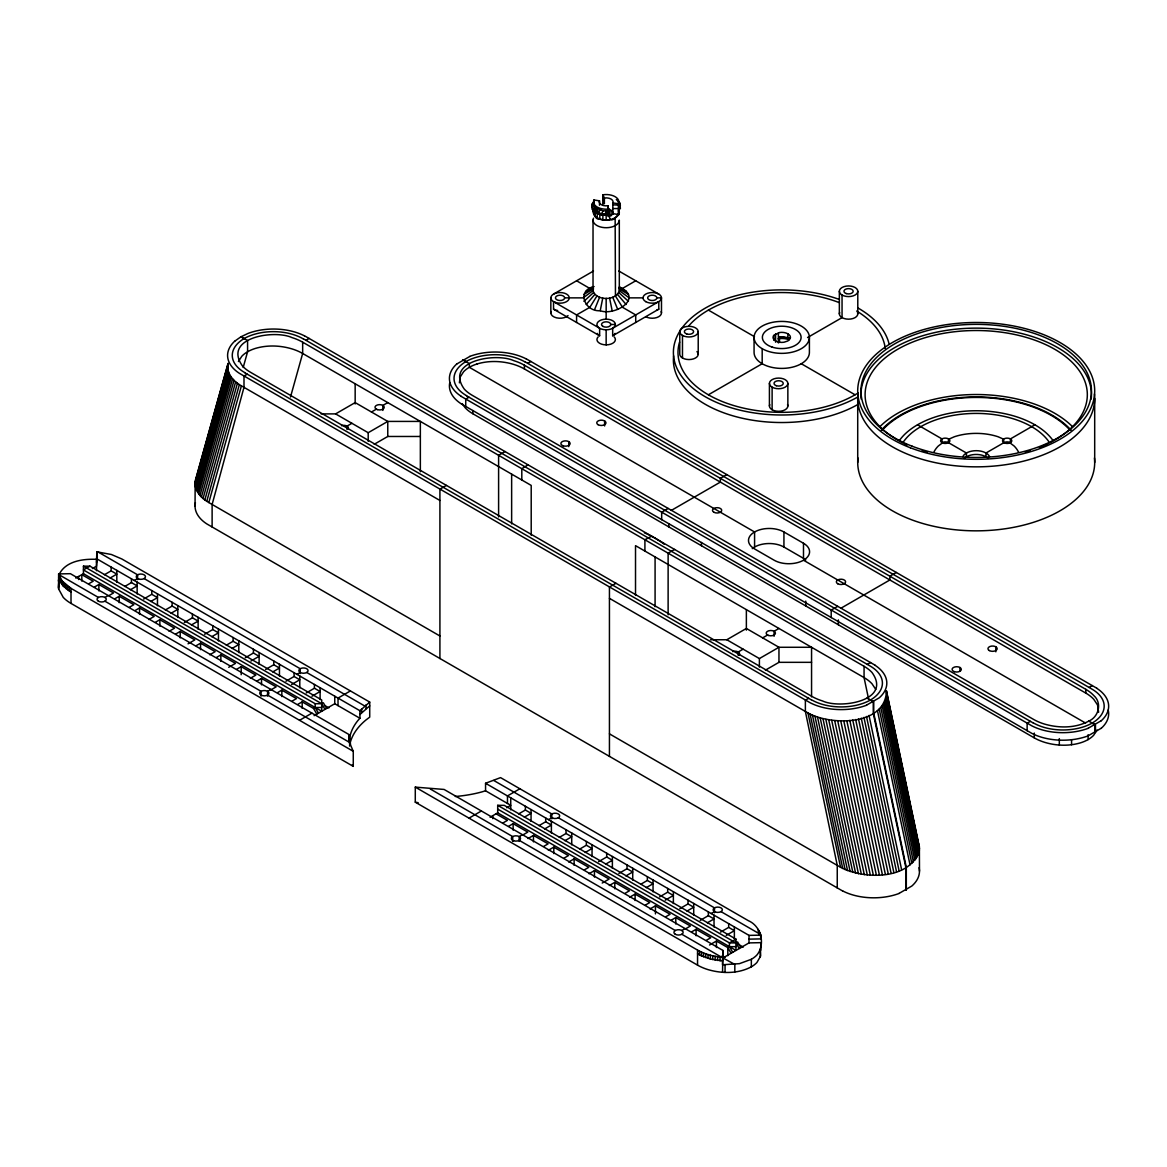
<?xml version="1.0" encoding="UTF-8"?>
<svg xmlns="http://www.w3.org/2000/svg" width="1167" height="1167" viewBox="0 0 1167 1167"><rect width="100%" height="100%" fill="white"/><g stroke="black" fill="none" stroke-linecap="round" stroke-linejoin="round"><path stroke-width="1.5" d="M618.846 208.966C620.508 221.19 602.303 222.707 595.199 216.26L595.199 212.627M597.212 217.777L597.212 212.321L595.856 212.992L592.398 209.535L591.961 204.225L593.93 201.862L593.93 199.98L599.488 200.841A6.914 3.997 0 0 0 607.963 205.728C609.626 216.741 607.89 226.106 618.86 214.568A13.143 7.586 0 0 0 618.86 210.644M606.169 219.921L606.169 214.465L609.451 214.217L608.809 215.253L601.836 214.991L595.856 212.992L595.185 207.42L593.492 203.758L593.93 201.862L591.946 206.253C593.39 213.546 602.741 214.188 608.809 213.955L609.451 210.833L602.887 210.833L595.185 207.42L593.726 210.104M593.026 220.125L593.026 290.685C596.104 301.071 616.234 301.071 619.312 290.685L619.312 220.125A13.143 7.586 0 0 1 604.448 227.653A13.143 7.586 0 0 1 593.478 218.171M722.548 972.286L722.927 950.434L444.087 789.446L415.292 787.127L415.277 802.181L697.545 965.138A44.317 25.586 0 0 0 708.004 969.617C722.096 973.716 738.142 973.891 751.329 966.83A32.545 18.789 0 0 0 756.945 962.469L760.68 955.919L760.403 948.771M606.154 319.16L606.169 298.271M697.545 965.138L697.545 950.084L415.292 787.127M506.653 807.695L510.738 805.332L485.56 790.803L485.56 783.276L500.555 777.616L748.412 920.719C761.249 926.175 765.567 944.366 756.975 954.927A32.545 18.789 0 0 1 751.358 959.289L739.47 963.65L722.533 964.759L722.533 960.995L710.324 958.997L701.455 955.861L699.456 954.883L699.456 951.12L697.545 950.084M701.455 955.861L701.469 952.097L699.456 951.12M703.57 956.75L703.57 953.001L701.469 952.097M705.743 957.582L705.758 953.818L703.57 953.001M708.004 958.326L708.019 954.562L705.758 953.818M710.324 958.997L710.338 955.233L708.019 954.562M712.701 959.566L712.716 955.817L710.338 955.233M715.123 960.062L715.138 956.298L712.716 955.817M717.588 960.47L717.588 956.707L715.138 956.298M720.068 960.777L720.068 957.013L717.588 956.707M758.317 931.981L758.331 929.472M759.177 934.636L759.177 930.872M759.877 934.796L759.877 932.287M760.417 933.717L760.811 938.895L749.01 939.143M58.627 588.97L58.613 573.916L70.399 573.697L349.254 734.685L350.581 745.042L353.265 751.315L353.265 766.369L71.012 603.412A44.317 25.586 0 0 1 63.237 597.373L58.627 588.97L58.758 575.725M725.043 972.417L725.072 964.861M734.816 971.98L734.845 964.423L722.927 957.961L749.01 942.907L760.811 942.659L760.782 950.215M751.329 966.83L751.358 959.289M760.242 957.29L760.271 949.748M722.927 950.434L722.533 960.995L722.927 954.198M612.85 208.557L620.377 208.557L619.94 203.248L616.293 199.513M197.427 475.013L195.152 481.869L195.064 506.201M609.437 598.335L807.958 712.949C830.846 725.801 885.768 726.02 886.453 690.747L919.377 846.834L919.494 871.166M609.437 733.853L840.561 867.285C863.945 879.699 912.273 880.56 919.494 848.584L886.307 690.791M96.482 570.692L96.846 551.831L111.39 554.5L121.864 558.993L369.72 702.082L369.72 717.151L366.015 719.937A93.127 53.77 0 0 0 349.531 746.092M96.482 562.406L96.846 551.831M96.89 555.594L96.482 566.17L92.412 568.519M349.254 738.448L349.181 739.484L349.166 735.706M349.341 741.001L349.531 738.551A93.127 53.77 0 0 1 357.904 720.52L359.932 718.274L359.932 710.732L369.72 702.082M1098.628 712.278L1097.534 704.941L1093.756 699.281A45.207 26.097 0 0 0 1085.806 693.096L524.421 368.976A45.207 26.097 0 0 0 513.713 364.396C501.883 360.88 488.958 360.399 477.07 363.973M195.429 480.118L228.032 363.418C225.931 373.061 233.531 381.521 241.409 385.854L439.915 500.468M58.729 583.267L58.408 587.541M594.076 286.571C576.017 290.423 584.711 311.881 600.217 310.728L602.77 298.008M609.568 219.936A13.143 7.586 0 0 1 599.605 219.177C592.909 220.519 590.575 200.797 595.199 216.26M600.217 310.728C614.98 316.213 644.053 298.154 619.662 287.199M619.94 203.248L618.422 201.862L618.422 205.655L620.377 208.557M195.152 481.869L228.192 363.477M228.09 365.286L195.064 483.619C195.254 492.051 201.92 498.615 208.805 502.554L439.915 635.986M195.195 485.37L228.163 367.124M195.502 487.12L228.105 370.42M196.027 488.842L228.615 372.142M196.727 490.548L229.33 373.848M197.631 492.226L230.235 375.541M198.711 493.874L231.314 377.174M199.98 495.464L232.583 378.779M201.439 497.025L234.027 380.325M203.043 498.513L235.646 381.813M204.838 499.943L237.426 383.243M243.203 367.459L247.579 351.778L247.579 340.487L240.854 336.855L235.326 340.764M206.763 501.299L239.366 384.599M208.805 502.554L241.409 385.854M290.495 397.013L302.661 353.47L302.661 342.179A45.207 26.097 0 0 0 291.954 337.584C274.172 329.342 222.182 337.774 242.561 366.102A45.207 26.097 0 0 0 250.511 372.288L811.896 696.407A45.207 26.097 0 0 0 822.604 700.988C840.386 709.23 892.376 700.813 871.997 672.469A45.207 26.097 0 0 0 864.061 666.299L302.661 342.179M606.169 211.081L605.294 213.955L609.451 210.833M601.836 213.692L602.887 210.833M594.659 309.401L599.605 297.249M599.823 210.089L598.613 212.919L597.198 208.937L595.856 211.694M59.196 574.339C65.804 560.875 83.455 558.701 96.89 559.358M1097.009 730.046L1093.698 735.225A32.545 18.789 0 0 1 1088.096 739.586A32.545 18.789 0 0 1 1080.54 742.825C1068.928 746.297 1056.325 745.83 1044.771 742.372A44.317 25.586 0 0 1 1034.298 737.894L472.927 413.789A44.317 25.586 0 0 1 465.152 407.735L462.147 403.622M238.418 361.551L241.817 356.241A33.464 19.328 0 0 1 255.369 348.422C267.243 344.907 280.138 345.359 291.954 348.889A45.207 26.097 0 0 1 302.661 353.47L531.204 485.414L531.204 535.186M592.398 208.237L593.93 205.655M591.946 206.253L593.492 203.758M596.877 296.053L589.875 307.286L576.586 314.93L576.586 322.457M773.794 335.425L773.327 336.081A8.709 5.033 0 0 0 783.991 342.237L787.9 340.939L790.147 338.693A8.709 5.033 0 0 0 779.483 332.522L773.794 335.425L773.954 340.283M586.213 304.529L594.791 294.478M359.932 714.51L369.72 705.86M583.908 301.319L593.478 292.64M605.294 215.253L606.169 214.465L601.836 214.991M457.085 363.812L469.82 356.446M1100.992 720.856L1088.257 728.208M1100.992 728.383L1088.257 735.75M942.455 442.877L938.283 446.027A43.792 25.28 0 0 0 933.906 452.125M1034.881 424.788L1010.432 438.909L1010.432 442.672A4.61 2.655 0 0 0 1003.912 442.672L1003.547 439.171L998.106 436.764A43.792 25.28 0 0 0 954.314 436.764L948.859 439.171L948.494 442.672A4.61 2.655 0 0 0 941.973 442.672L941.973 438.909L917.525 424.788M1088.738 721.133C1098.745 716.903 1102.304 702.986 1093.756 695.517A45.207 26.097 0 0 0 1085.806 689.332L524.421 365.213A45.207 26.097 0 0 0 513.713 360.632C495.931 352.39 443.941 360.807 464.32 389.151A45.207 26.097 0 0 0 472.27 395.336L1033.656 719.456A45.207 26.097 0 0 0 1044.363 724.036C1058.79 728.223 1075.23 728.383 1088.738 721.133L1095.477 724.78L1095.477 732.307M899.101 893.382L911.835 886.03A46.476 26.841 0 0 0 919.042 867.679M598.613 214.217L599.823 213.488L599.838 218.944M583.894 294.434L593.478 288.716L593.026 290.685L583.121 297.877L564.668 297.862A4.61 2.655 0 0 1 557.753 300.167A4.61 2.655 0 0 1 557.753 295.557A4.61 2.655 0 0 1 564.668 297.862M350.392 690.937L338.022 698.085L338.022 705.612M469.017 818.14L481.387 810.977M240.854 336.855L248.06 333.412A46.476 26.841 0 0 1 304.354 335.804M247.244 374.169L243.991 376.051L243.991 387.342L212.117 504.465L212.117 527.046M305.929 340.297L309.182 338.415M321.115 413.891L335.6 413.891L355.162 402.6L387.765 421.418L420.353 421.418L420.353 471.76M553.537 294.099L593.492 271.021M75.826 578.088L83.441 573.697L321.713 711.257L321.713 699.967L89.961 566.17L83.441 569.934L315.192 703.73L321.713 703.73L323.347 702.797L326.6 708.442M351.894 423.3L347.007 426.13L347.007 429.471M371.456 412.009L376.343 409.179M387.765 402.6L382.864 405.416L382.864 410.434M88.852 583.719L93.2 581.21L81.807 574.645L81.807 581.093M104.417 574.733L111.128 570.853L116.817 574.135L110.106 578.015M94.527 587.001L98.874 584.492L113.52 592.953L109.173 595.462M335.6 413.891L368.203 432.709L387.765 421.418L387.765 436.473L374.213 444.291M635.723 280.78L622.449 288.453L619.269 287.038M104.913 597.431L108.21 595.535M134.293 580.48L137.589 578.569M124.752 586.461L131.448 582.596L137.137 585.878L130.441 589.743M114.862 598.744L119.209 596.235L133.855 604.681L129.508 607.19M469.003 397.218L465.735 399.099L465.735 406.627M527.688 363.331L530.941 361.449M143.629 599.036L151.783 594.339L157.472 597.621L150.776 601.486M135.197 610.472L139.544 607.963L154.19 616.424L148.749 619.56M612.675 335.775L658.786 309.153L658.786 301.626L612.675 328.248L612.675 335.775A9.219 5.324 0 0 0 615.067 333.383M165.32 609.991L172.118 606.067L177.807 609.349L171.097 613.229M155.517 622.215L159.864 619.706L174.51 628.167L169.084 631.303M184.298 622.507L192.438 617.81L198.127 621.092L191.432 624.958M175.852 633.958L180.199 631.449L194.845 639.895L188.047 643.819M446.436 485.414L439.915 489.177L439.915 658.567M505.121 451.527L498.601 455.29L498.601 516.937M204.619 634.25L212.773 629.553L218.462 632.835L211.767 636.701M196.187 645.687L200.534 643.177L215.18 651.638L209.739 654.775M528.082 464.787L521.809 468.696L521.809 479.987M226.31 645.205L233.108 641.281L238.797 644.563L232.087 648.429M216.508 657.429L220.855 654.92L235.501 663.367L228.717 667.291M245.289 657.721L253.429 653.024L259.118 656.306L250.978 661.003M708.384 394.796L762.182 363.739L762.182 348.685A27.658 15.973 0 0 1 774.582 321.961A27.658 15.973 0 0 1 808.454 341.523A27.658 15.973 0 0 1 762.182 348.685M807.564 337.526L842.049 317.628L842.049 295.032M236.843 669.172L241.19 666.663L255.836 675.11L250.394 678.246M265.609 669.464L273.764 664.752L279.453 668.049L272.757 671.915M257.178 680.901L261.525 678.392L276.171 686.852L270.729 689.989M270.861 689.434L267.593 691.316L267.593 696.159M296.943 674.38L300.211 672.484A4.61 2.655 0 0 0 307.913 671.288A4.61 2.655 0 0 0 302.268 668.035A4.61 2.655 0 0 0 300.211 672.484M285.944 681.207L294.099 676.495L299.788 679.778L291.633 684.489M277.498 692.644L281.845 690.135L296.491 698.581L292.144 701.09M306.279 692.935L314.419 688.238L320.108 691.52L311.968 696.218M297.833 704.372L302.18 701.863L313.558 708.442L316.826 714.087M313.558 708.442L315.192 707.494L321.713 707.494M311.939 713.154L299.54 720.302M668.195 508.447L661.674 512.225L661.674 519.753M726.881 474.575L720.36 478.339L720.36 482.102L671.258 510.446M314.113 715.663L334.754 703.73L359.932 718.274M651.682 536.149L644.913 539.767L644.913 551.072M615.957 583.281L609.437 587.045L609.437 756.449M674.643 549.409L668.122 553.173L668.122 614.805M1003.912 442.672A4.61 2.655 0 0 1 1003.182 439.448L1003.912 438.909A4.61 2.655 0 0 1 1010.432 438.909A4.61 2.655 0 0 1 1010.432 442.672L1009.484 443.095A4.61 2.655 0 0 1 1003.912 442.672L985.984 453.015L985.984 456.778M710.499 639.749L726.808 639.749L746.369 628.459L778.958 647.277L811.561 647.277L811.561 696.859M743.102 649.158L738.215 651.988A4.61 2.655 0 0 0 732.643 651.565M762.664 637.868L767.55 635.038M778.958 628.459L774.071 631.274L774.071 636.292M837.716 606.329L831.196 610.093L831.196 617.62M896.402 572.443L889.881 576.206L889.881 579.97L840.794 608.313M726.808 639.749L759.396 658.567L778.958 647.277L778.958 662.331L765.421 670.15M490.082 817.25L497.696 812.859L735.969 950.434L735.969 939.143L504.217 805.332L497.696 805.332L497.696 812.859M503.094 822.881L507.441 820.372L496.063 813.807M518.673 813.895L525.383 810.029L531.058 813.311L524.362 817.177M508.783 826.178L513.13 823.654L527.776 832.115L523.429 834.624M522.466 834.697L519.198 836.579L519.198 841.422M548.548 819.642L551.816 817.761M539.008 825.638L545.704 821.758L551.393 825.04L544.61 828.964M528.024 838.533L533.465 835.397L548.111 843.858L543.764 846.367M559.343 837.366L566.039 833.501L571.728 836.783L564.93 840.707M808.643 698.289L805.376 700.171L805.376 711.462L837.25 865.374L837.25 887.97M867.314 664.402L870.582 662.52M548.359 850.276L553.8 847.14L568.431 855.586L564.084 858.095M579.663 849.109L586.374 845.244L592.048 848.526L585.265 852.45M568.694 862.005L574.12 858.868L588.766 867.329L584.419 869.838M598.554 861.684L606.694 856.972L612.383 860.254L605.6 864.178M589.014 873.747L594.455 870.611L609.101 879.072L602.216 883.04M618.875 873.412L627.029 868.715L632.718 871.997L625.92 875.921M609.349 885.49L614.79 882.354L629.421 890.8L625.089 893.309M640.654 884.323L647.364 880.458L653.039 883.74L646.255 887.649M629.684 897.219L635.111 894.082L649.756 902.543L645.409 905.052M659.545 896.898L667.684 892.186L673.374 895.468L665.219 900.18M650.019 908.962L655.446 905.825L670.091 914.272L665.744 916.781M679.865 908.626L688.019 903.929L693.709 907.211L686.998 911.077M671.433 920.077L675.781 917.568L690.426 926.014L686.079 928.524M1030.388 721.337L1027.135 723.219L1027.135 730.746M1089.074 687.451L1092.341 685.569M681.82 930.507L685.117 928.596M711.199 913.542L714.496 911.631M700.2 920.369L708.354 915.657L714.029 918.94L707.333 922.82M691.754 931.806L696.101 929.297L710.747 937.757L706.4 940.266M720.535 932.112L728.675 927.4L734.364 930.683L726.21 935.394M709.551 945.007L716.436 941.04L727.814 947.604L731.082 953.249M735.969 939.143L729.448 942.907L497.696 809.096M519.869 788.775L507.47 795.923L507.47 803.45M586.199 291.225L593.361 287.607M593.04 287.053L589.86 288.468L576.586 280.78M866.497 705.174L879.232 697.822A46.476 26.841 0 0 0 875.104 665.321M593.726 211.402L595.199 210.804M592.398 209.535L593.93 209.039M485.56 790.803L481.665 791.97A93.127 53.77 0 0 1 455.276 796.492M778.9 337.248L781.744 337.015A16.484 9.511 0 0 1 789.971 338.299M485.56 783.276L749.01 935.38L760.796 935.161M643.046 297.862L629.217 297.862L619.312 290.685M656.875 297.862A4.61 2.655 0 0 0 649.961 295.557A4.61 2.655 0 0 0 649.961 300.167A4.61 2.655 0 0 0 656.875 297.862L661.485 297.862L661.485 312.916M610.764 324.484L615.374 324.484M387.765 436.473L420.353 436.473M83.441 573.697L83.441 566.17L89.961 566.17M778.958 662.331L811.561 662.331M735.969 946.67L729.448 946.67L727.814 947.604L727.814 955.671M720.068 957.013L722.563 957.232M618.422 203.773A12.677 7.323 0 0 0 602.887 194.801L604.375 198.011A6.914 3.997 0 0 1 612.85 202.912L618.422 203.773L618.422 214.495M612.85 204.794L620.392 205.232L618.846 203.758M618.86 214.568L612.85 213.634A6.914 3.997 0 0 1 607.963 216.464M415.277 802.181L418.194 802.706M618.977 287.607L626.125 291.21M462.613 359.888L469.338 363.535L469.338 367.299L754.582 531.977A20.743 11.976 0 0 1 783.932 531.977L803.494 543.268A20.743 11.976 0 0 1 803.494 560.218L1085.602 723.088M866.979 698.099L873.718 701.732L873.718 713.022L906.307 867.358L906.307 889.954M654.935 538.031L649.158 534.967A92.208 53.244 0 0 0 644.403 532.823M526.2 358.794L1096.951 688.311M304.441 335.746L875.192 665.263M842.72 891.048L206.763 523.881A46.476 26.841 0 0 1 195.414 502.7M697.545 953.847L699.456 954.883M615.14 217.777L615.461 296.053L622.478 307.271L635.723 314.93L635.723 322.457M708.384 310.086L754.495 336.709M801.291 363.739L855.09 394.796M618.831 271.021L658.786 294.099M553.537 309.153L599.634 335.775L599.634 328.248A9.219 5.324 0 0 1 603.777 319.335A9.219 5.324 0 0 1 615.067 325.856A9.219 5.324 0 0 1 599.634 328.248L553.537 301.626L553.537 309.153A9.219 5.324 0 0 0 557.666 310.524M525.15 361.872L1091.597 688.909A41.822 24.142 0 0 1 1092.152 723.102A41.822 24.142 0 0 1 1033.043 722.723M752.263 548.636A20.743 11.976 0 0 1 783.932 547.046L803.494 558.337A20.743 11.976 0 0 1 805.813 559.927M466.479 395.759L1032.926 722.796M303.405 338.838L869.838 665.861A41.822 24.142 0 0 1 870.392 700.054L873.281 701.98L873.281 713.27L905.884 867.606L905.884 890.202M244.72 372.711L811.167 699.748M97.999 551.933L137.589 574.806L137.589 579.649M144.11 578.569L300.211 668.72L300.211 673.563M306.731 672.484L364.76 706.006M493.772 780.475L551.816 813.982L551.816 818.826M558.337 817.761L714.496 907.868L714.496 912.711M721.016 911.631L760.621 934.49M96.482 558.643L359.932 710.732M83.441 566.17L321.713 703.73L324.98 709.376M324.499 705.349L328.904 707.888M497.696 805.332L735.969 942.907L739.236 948.552M737.456 943.767L743.233 947.093M722.256 955.685L725.043 957.29M58.788 574.572L98.393 597.431M104.913 601.195L261.072 691.316L261.072 696.159M267.593 695.08L350.042 742.679M430.244 788.98L512.678 836.579L512.678 841.422M519.198 840.342L675.299 930.507M681.82 934.271L721.41 957.13M58.613 573.916L62.084 580.962L70.997 588.358L353.265 751.315M618.86 288.716L628.429 294.42M58.613 577.694L63.251 586.082L71.012 592.121L71.012 603.412M461.125 396.357L1031.891 725.874A46.476 26.841 0 0 0 1088.33 728.266M655.227 538.191L660.522 541.532A92.208 53.244 0 0 1 664.242 544.274M1092.006 723.015L1095.04 725.028L1095.04 732.555M463.036 359.64L466.071 361.639M241.277 336.607L244.311 338.605M1009.966 442.877L1014.138 446.027A43.792 25.28 0 0 1 1018.514 452.125M948.494 438.909L949.223 439.448A4.61 2.655 0 0 1 948.494 442.672A4.61 2.655 0 0 1 942.936 443.095L941.973 442.672A4.61 2.655 0 0 1 941.973 438.909A4.61 2.655 0 0 1 948.494 438.909L948.494 442.672L966.422 453.015L966.422 456.778M618.86 292.64L628.429 301.305M617.547 294.478L626.139 304.514M740.855 947.604L737.602 941.959L735.969 942.907L729.448 942.907L729.448 946.67L732.716 952.316M318.46 713.154L315.192 707.494L315.192 703.73M352.346 764.691L353.265 766.369M875.775 689.42L871.997 683.76A45.207 26.097 0 0 0 864.061 677.589L635.519 545.645L635.519 595.418M778.389 332.887L778.389 342.938M604.375 199.893L602.887 196.683L604.375 203.671L604.375 198.011M602.77 205.275L602.887 194.801M917.831 841.655L919.377 846.834M612.733 297.249L617.708 309.386M618.408 210.702L618.846 212.598M886.351 692.629L891.603 717.472M892.347 721.016L903.214 772.466M903.973 776.011L912.579 816.812M913.338 820.357L917.452 839.875M886.818 695.999L919.406 850.335M886.541 697.735L919.129 852.085M886.059 699.471L918.662 853.806M885.388 701.177L917.991 855.513M884.528 702.855L917.131 857.191M883.477 704.489L916.08 858.824M882.237 706.079L914.84 860.415M880.822 707.625L913.425 861.961M879.232 709.113L911.835 863.449M877.438 710.572L910.041 864.907M868.554 698.873L864.061 677.589L864.061 666.284M869.021 715.429L901.624 869.765M866.497 716.465L899.101 870.801M863.93 717.384L896.533 871.72M861.261 718.201L893.864 872.537M858.504 718.916L891.092 873.252M855.659 719.514L888.262 873.864M852.756 720.01L885.359 874.36M849.809 720.404L882.398 874.739M846.804 720.681L879.407 875.017M843.785 720.841L876.388 875.177M840.751 720.885L873.354 875.221M837.716 720.812L870.319 875.148M834.697 720.637L867.3 874.973M831.706 720.331L864.309 874.667M828.745 719.922L861.348 874.258M825.842 719.397L858.431 873.747M822.998 718.77L855.586 873.12M820.226 718.041L852.829 872.376M817.542 717.209L850.145 871.545M814.96 716.275L847.563 870.611M812.48 715.24L845.083 869.59M810.131 714.131L842.72 868.467M807.958 712.949L840.561 867.285M609.568 298.008L612.15 310.714M58.438 579.984L58.613 581.458M459.39 382.849L460.177 377.058L463.576 371.762A33.464 19.328 0 0 1 477.128 363.944M366.015 704.868L366.015 708.646M361.653 708.821L361.653 712.599M349.531 740.403L349.531 744.167M70.997 588.358L71.012 592.121M69.203 587.249L69.218 591.013M67.526 586.082L67.526 589.86M65.965 584.871L65.965 588.649M64.535 583.617L64.535 587.38M63.237 582.304L63.251 586.082M62.084 580.962L62.099 584.74M61.078 579.591L61.092 583.369M60.232 578.19L60.232 581.968M59.532 576.775L59.546 580.553M58.992 575.346L59.006 579.124M593.93 210.862L593.93 214.495M1094.69 398.428L1094.69 462.424M1088.096 734.743L1088.096 739.586M1085.821 689.332L1085.821 693.096M1071.569 739.893L1071.569 744.736M1059.315 738.594L1059.315 745.042M1034.298 733.051L1034.298 737.894M995.83 646.795L995.83 651.813M959.974 667.495L959.974 670.85M857.789 291.269A9.219 5.324 0 0 1 843.96 295.878A9.219 5.324 0 0 1 843.96 286.659A9.219 5.324 0 0 1 857.789 291.269L857.789 313.865M857.716 398.428L857.716 462.424M839.35 291.269L839.35 313.865M838.373 619.94L838.373 624.768M809.402 337.38L809.402 352.449A27.658 15.973 0 0 1 781.744 368.407A27.658 15.973 0 0 1 754.072 352.449L754.072 337.38M805.77 601.107L805.77 605.95M803.494 543.268L803.494 558.337M787.9 333.835L787.9 338.663M787.856 383.403A9.219 5.324 0 0 1 774.027 388.013A9.219 5.324 0 0 1 774.027 378.794A9.219 5.324 0 0 1 787.856 383.403L787.856 405.985M783.932 531.977L783.932 547.046M779.483 342.471L779.483 337.365A8.709 5.033 0 0 1 789.286 339.714M775.574 333.835L775.574 342.194M772.116 387.167L772.116 409.748M769.418 383.403L769.418 405.985M759.396 658.567L759.396 667.13M754.582 547.046L754.582 531.977A20.743 11.976 0 0 0 754.582 548.928L774.144 560.218A20.743 11.976 0 0 0 803.494 560.218M749.01 935.38L749.01 942.907M746.369 609.641L746.369 630.136M738.215 655.329L738.215 651.988A4.61 2.655 0 0 1 738.944 655.198M734.364 926.919L734.364 938.749M728.675 923.637L728.675 927.4M716.436 941.04L716.436 947.487M714.029 915.176L714.029 927.006M708.354 911.894L708.354 915.657M701.455 542.495L701.455 545.733M698.216 331.647A9.219 5.324 0 0 1 684.373 336.256A9.219 5.324 0 0 1 684.373 327.037A9.219 5.324 0 0 1 698.216 331.647L698.216 354.228M696.101 929.297L696.101 935.759M693.709 903.448L693.709 915.278M688.019 900.165L688.019 903.929M682.476 335.41L682.476 357.992M679.763 331.647L679.763 354.228A9.219 5.324 0 0 0 691.375 359.378A9.219 5.324 0 0 0 696.976 351.573M675.781 917.568L675.781 924.016M673.374 891.705L673.374 903.535M668.851 523.677L668.851 526.9M667.684 888.423L667.684 892.186M655.446 905.825L655.446 913.892M655.081 556.936L655.081 606.709M653.039 879.976L653.039 891.807M647.364 876.68L647.364 880.458M635.111 894.082L635.111 900.545M632.718 868.233L632.718 880.064M627.029 864.951L627.029 868.715M614.79 882.354L614.79 888.802M612.85 202.912L612.85 214.203A6.914 3.997 0 0 0 607.963 209.316M612.383 856.49L612.383 868.321M611.056 210.337L611.056 215.735M608.809 213.955L608.809 215.253M607.963 205.728L607.963 207.609M606.694 853.208L606.694 856.972M606.154 329.794L606.154 344.863A9.219 5.324 0 0 1 598.175 336.869M604.623 420.937L604.623 425.955M602.887 214.217L602.887 219.673M599.488 200.841L599.488 205.232M594.455 870.611L594.455 877.059M591.961 204.225L591.961 205.523M592.048 844.762L592.048 856.593M586.374 841.48L586.374 845.244M574.12 858.868L574.12 865.331M571.728 833.019L571.728 844.85M568.767 441.637L568.767 446.655M566.039 829.737L566.039 833.501M553.8 847.14L553.8 853.588M551.393 821.276L551.393 833.107M550.839 297.862L550.839 312.916M545.704 817.994L545.704 821.758M533.465 835.397L533.465 841.845M531.058 809.548L531.058 821.378M525.383 806.266L525.383 810.029M524.421 365.213L524.421 368.976M513.13 823.654L513.13 830.116M511.642 474.123L511.642 523.895M510.738 797.805L510.738 809.854M492.81 815.689L492.81 818.694M472.927 410.551L472.927 413.789M368.203 432.709L368.203 441.272M355.162 383.768L355.162 403.972M349.254 734.685L349.254 740.957M334.754 696.203L334.754 703.73M320.108 687.757L320.108 699.587M314.419 684.475L314.419 688.238M302.18 701.863L302.18 708.325M299.788 676.014L299.788 687.844M294.099 672.732L294.099 676.495M281.845 690.135L281.845 696.582M279.453 664.271L279.453 676.101M273.764 660.989L273.764 664.752M261.525 678.392L261.525 684.854M259.118 652.543L259.118 664.373M253.429 649.26L253.429 653.024M241.19 666.663L241.19 674.716M238.797 640.8L238.797 652.63M233.108 637.518L233.108 641.281M220.855 654.92L220.855 661.368M218.462 629.071L218.462 640.902M212.773 625.789L212.773 629.553M200.534 643.177L200.534 649.64M198.127 617.328L198.127 629.159M192.438 614.046L192.438 617.81M180.199 631.449L180.199 637.897M177.807 605.585L177.807 617.416M172.118 602.303L172.118 606.067M159.864 619.706L159.864 626.154M157.472 593.857L157.472 605.688M151.783 590.575L151.783 594.339M139.544 607.963L139.544 614.425M137.137 582.114L137.137 593.945M131.448 578.832L131.448 582.596M119.209 596.235L119.209 602.683M116.817 570.371L116.817 582.202M111.128 567.089L111.128 570.853M98.874 584.492L98.874 590.94M78.554 576.527L78.554 579.532M303.274 338.911A41.822 24.142 0 0 0 244.18 338.518A41.822 24.142 0 0 0 244.837 372.638M870.378 700.054A41.822 24.142 0 0 1 811.284 699.675M341.45 425.707A4.61 2.655 0 0 1 346.555 425.897A4.61 2.655 0 0 1 348.204 428.697M899.159 893.441A46.476 26.841 0 0 1 842.807 891.004M866.57 705.233A46.476 26.841 0 0 1 810.204 702.782L239.366 373.309A46.476 26.841 0 0 1 235.223 340.72M525.033 361.945A41.822 24.142 0 0 0 465.939 361.566A41.822 24.142 0 0 0 466.596 395.686M461.228 396.313A46.476 26.841 0 0 1 456.983 363.768M449.762 382.703A46.476 26.841 0 0 0 461.228 403.84L1031.891 733.401A46.476 26.841 0 0 0 1088.33 735.793M469.747 356.402A46.476 26.841 0 0 1 526.113 358.838M1096.849 688.355A46.476 26.841 0 0 1 1101.094 720.9M1108.212 710.032A46.476 26.841 0 0 1 1101.094 728.427M568.037 315.586A9.219 5.324 0 0 1 556.528 317.832A9.219 5.324 0 0 1 551.145 311.545M661.164 311.545A9.219 5.324 0 0 1 656.875 317.526A9.219 5.324 0 0 1 645.745 316.68M614.148 336.869A9.219 5.324 0 0 1 606.154 344.863M599.634 335.775A9.219 5.324 0 0 1 597.256 333.383M658.786 309.153A9.219 5.324 0 0 1 656.875 309.999M609.451 208.951A12.677 7.323 0 0 1 593.93 199.98M858.212 392.9A103.732 59.896 0 0 1 735.852 406.16A103.732 59.896 0 0 1 679.573 342.048M688.705 325.958A103.732 59.896 0 0 1 839.365 302.647M856.666 311.035A103.732 59.896 0 0 1 885.242 348.525M787.55 404.613A9.219 5.324 0 0 1 778.637 411.309A9.219 5.324 0 0 1 769.739 404.613M857.482 312.479A9.219 5.324 0 0 1 848.569 319.175A9.219 5.324 0 0 1 839.657 312.479M858.343 404.205A108.341 62.551 0 0 1 737.019 416.955A108.341 62.551 0 0 1 673.622 355.877M858.343 396.678A108.341 62.551 0 0 1 711.199 399.916A108.341 62.551 0 0 1 694.365 315.455A108.341 62.551 0 0 1 838.956 299.321M858.343 308.205A108.341 62.551 0 0 1 889.152 344.28M778.126 338.766A13.931 8.038 0 0 1 788.702 339.568M964.234 458.441A13.829 7.979 0 0 1 988.186 458.441M962.848 456.603A13.829 7.979 0 0 1 976.21 450.681A13.829 7.979 0 0 1 989.572 456.603M899.538 440.324A82.988 47.905 0 0 1 976.21 410.755A82.988 47.905 0 0 1 1052.882 440.324M903.798 441.345A78.379 45.25 0 0 1 976.21 413.41A78.379 45.25 0 0 1 1048.622 441.345M882.15 430.39A106.037 61.224 0 0 1 976.21 397.436A106.037 61.224 0 0 1 1070.27 430.39M881.333 430.156A106.956 61.749 0 0 1 976.21 396.911A106.956 61.749 0 0 1 1071.087 430.156M861.188 399.026A115.256 66.548 0 0 1 976.21 328.131A115.256 66.548 0 0 1 1091.218 399.026M1094.442 393.965A118.48 68.401 0 0 1 976.21 466.844A118.48 68.401 0 0 1 857.978 393.965M1094.442 457.96A118.48 68.401 0 0 1 976.21 530.839A118.48 68.401 0 0 1 857.978 457.96M879.976 426.597A111.113 64.156 0 0 1 1072.429 426.597M902.952 442.906A111.113 64.156 0 0 1 895.95 350.304A111.113 64.156 0 0 1 1056.471 350.304A111.113 64.156 0 0 1 1049.469 442.906M1048.097 443.591A111.113 64.156 0 0 1 1045.282 444.919M1043.852 445.561A111.113 64.156 0 0 1 1039.447 447.413M1030.184 450.739A111.113 64.156 0 0 1 1025.355 452.198M927.065 452.198A111.113 64.156 0 0 1 922.236 450.739M907.138 444.919A111.113 64.156 0 0 1 904.323 443.591M138.552 578.992A4.61 2.655 0 0 0 145.467 576.688A4.61 2.655 0 0 0 138.552 574.383A4.61 2.655 0 0 0 138.552 578.992M98.393 601.195A4.61 2.655 0 0 0 106.109 600.013A4.61 2.655 0 0 0 100.464 596.745A4.61 2.655 0 0 0 98.393 601.195M261.072 695.08A4.61 2.655 0 0 0 268.789 693.884A4.61 2.655 0 0 0 263.144 690.631A4.61 2.655 0 0 0 261.072 695.08M715.444 912.054A4.61 2.655 0 0 0 722.358 909.749A4.61 2.655 0 0 0 715.444 907.445A4.61 2.655 0 0 0 715.444 912.054M552.779 818.184A4.61 2.655 0 0 0 559.693 815.879A4.61 2.655 0 0 0 552.779 813.559A4.61 2.655 0 0 0 552.779 818.184M675.299 934.271A4.61 2.655 0 0 0 683.001 933.075A4.61 2.655 0 0 0 677.356 929.807A4.61 2.655 0 0 0 675.299 934.271M513.64 840.765A4.61 2.655 0 0 0 520.555 838.46A4.61 2.655 0 0 0 513.64 836.156A4.61 2.655 0 0 0 513.64 840.765M768.513 635.461A4.61 2.655 0 0 0 775.428 633.156A4.61 2.655 0 0 0 768.513 630.851A4.61 2.655 0 0 0 768.513 635.461M377.306 409.602A4.61 2.655 0 0 0 384.22 407.298A4.61 2.655 0 0 0 377.306 404.993A4.61 2.655 0 0 0 377.306 409.602M563.194 445.823A4.61 2.655 0 0 0 570.123 443.518A4.61 2.655 0 0 0 563.194 441.214A4.61 2.655 0 0 0 563.194 445.823M598.102 424.7A4.61 2.655 0 0 0 605.819 423.504A4.61 2.655 0 0 0 600.174 420.251A4.61 2.655 0 0 0 598.102 424.7M989.31 650.559A4.61 2.655 0 0 0 997.026 649.363A4.61 2.655 0 0 0 991.381 646.11A4.61 2.655 0 0 0 989.31 650.559M954.402 671.681A4.61 2.655 0 0 0 961.316 669.377A4.61 2.655 0 0 0 954.402 667.072A4.61 2.655 0 0 0 954.402 671.681M837.716 583.748A4.61 2.655 0 0 0 845.433 582.552A4.61 2.655 0 0 0 839.788 579.284A4.61 2.655 0 0 0 837.716 583.748M713.839 512.225A4.61 2.655 0 0 0 721.556 511.029A4.61 2.655 0 0 0 715.911 507.762A4.61 2.655 0 0 0 713.839 512.225M555.448 302.472A9.219 5.324 0 0 0 569.277 297.862A9.219 5.324 0 0 0 555.448 293.253A9.219 5.324 0 0 0 555.448 302.472M645.745 301.626A9.219 5.324 0 0 0 661.164 299.233A9.219 5.324 0 0 0 649.873 292.713A9.219 5.324 0 0 0 645.745 301.626M602.901 326.366A4.61 2.655 0 0 0 610.618 325.17A4.61 2.655 0 0 0 604.958 321.902A4.61 2.655 0 0 0 602.901 326.366M686.692 333.952A4.61 2.655 0 0 0 693.606 331.647A4.61 2.655 0 0 0 686.692 329.342A4.61 2.655 0 0 0 686.692 333.952M776.332 385.708A4.61 2.655 0 0 0 783.247 383.403A4.61 2.655 0 0 0 776.332 381.098A4.61 2.655 0 0 0 776.332 385.708M846.265 293.573A4.61 2.655 0 0 0 853.179 291.269A4.61 2.655 0 0 0 846.265 288.964A4.61 2.655 0 0 0 846.265 293.573M772.058 347.066A19.358 11.174 0 0 0 801.102 337.38A19.358 11.174 0 0 0 772.058 327.708A19.358 11.174 0 0 0 772.058 347.066M910.377 447.778A118.48 68.401 0 0 0 1094.442 395.38A118.48 68.401 0 0 0 923.797 329.546A118.48 68.401 0 0 0 910.377 447.778M912.171 446.232A115.256 66.548 0 0 0 1091.218 395.263A115.256 66.548 0 0 0 925.227 331.224A115.256 66.548 0 0 0 912.171 446.232"/></g></svg>
